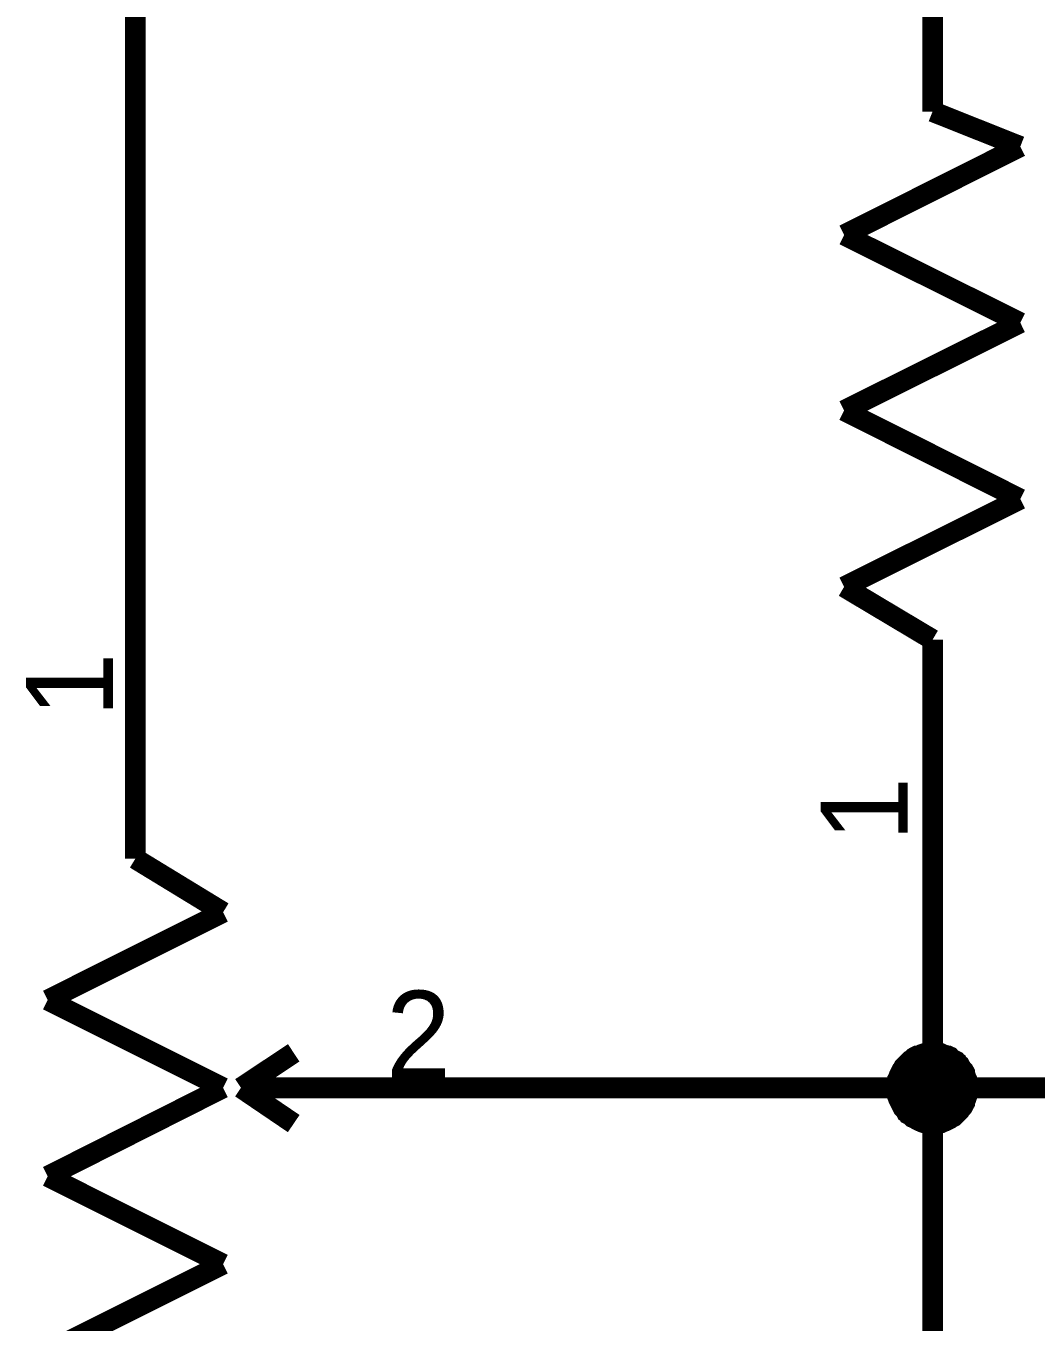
# Model space of a CAD drawing. Header units: millimetres. Extents: x 0 to 800, y 0 to 567.
# Drawn here: x 62.18 to 76.75, y 465.06 to 483.75 of the extents above; entities that cross this region are included whole.
import ezdxf

# ---------------------------------------------------------------- set-up
doc = ezdxf.new("R2010")
doc.units = ezdxf.units.MM
doc.layers.add('Sheet', color=255, linetype='Continuous')

msp = doc.modelspace()

# ---------------------------------------------------------------- linework, layer by layer
at = {"layer": 'Sheet'}
for points, const_width in [([(99.71, 511.151), (99.71, 511.039), (97.929, 511.039), (97.929, 468.437), (88.578, 468.437), (75.261, 468.437), (70.367, 468.437)], 0.3), ([(63.759, 489.816), (63.759, 488.819), (63.759, 476.814)], 0.3), ([(75.261, 482.514), (75.261, 487.599)], 0.3), ([(75.261, 482.514), (75.261, 483.276)], 0.3), ([(76.527, 482.01), (75.261, 482.514)], 0.3), ([(73.985, 480.734), (76.527, 482.01)], 0.3), ([(76.527, 479.468), (73.985, 480.734)], 0.3), ([(73.985, 478.202), (76.527, 479.468)], 0.3), ([(76.527, 476.926), (73.985, 478.202)], 0.3), ([(63.759, 471.74), (63.759, 476.814)], 0.3), ([(73.985, 475.66), (76.527, 476.926)], 0.3), ([(75.261, 474.899), (73.985, 475.66)], 0.3), ([(75.261, 474.899), (75.261, 469.814)], 0.3), ([(75.261, 474.899), (75.261, 474.137)], 0.3), ([(63.759, 471.74), (65.025, 470.968)], 0.3), ([(65.025, 470.968), (62.494, 469.702)], 0.3), ([(75.261, 469.814), (75.261, 468.437)], 0.3), ([(62.494, 469.702), (65.025, 468.437)], 0.3), ([(65.283, 468.437), (66.044, 468.941)], 0.3), ([(74.746, 468.437), (74.746, 468.459), (74.746, 468.493), (74.757, 468.515), (74.757, 468.537), (74.757, 468.56), (74.769, 468.582), (74.78, 468.616), (74.791, 468.638), (74.802, 468.661), (74.813, 468.683), (74.825, 468.694), (74.836, 468.717), (74.847, 468.739), (74.869, 468.761), (74.881, 468.773), (74.903, 468.795), (74.914, 468.806), (74.937, 468.829), (74.959, 468.84), (74.97, 468.851), (74.993, 468.873), (75.015, 468.885), (75.037, 468.896), (75.06, 468.896), (75.082, 468.907), (75.105, 468.918), (75.138, 468.929), (75.161, 468.929), (75.183, 468.929), (75.205, 468.941), (75.239, 468.941), (75.261, 468.941)], 0.3), ([(74.746, 468.437), (74.746, 468.459), (74.746, 468.493), (74.757, 468.515), (74.757, 468.537), (74.757, 468.56), (74.769, 468.582), (74.78, 468.616), (74.791, 468.638), (74.802, 468.661), (74.813, 468.683), (74.825, 468.694), (74.836, 468.717), (74.847, 468.739), (74.869, 468.761), (74.881, 468.773), (74.903, 468.795), (74.914, 468.806), (74.937, 468.829), (74.959, 468.84), (74.97, 468.851), (74.993, 468.873), (75.015, 468.885), (75.037, 468.896), (75.06, 468.896), (75.082, 468.907), (75.105, 468.918), (75.138, 468.929), (75.161, 468.929), (75.183, 468.929), (75.205, 468.941), (75.239, 468.941), (75.261, 468.941)], 0.3), ([(74.746, 468.437), (74.746, 468.459), (74.746, 468.493), (74.757, 468.515), (74.757, 468.537), (74.757, 468.56), (74.769, 468.582), (74.78, 468.616), (74.791, 468.638), (74.802, 468.661), (74.813, 468.683), (74.825, 468.694), (74.836, 468.717), (74.847, 468.739), (74.869, 468.761), (74.881, 468.773), (74.903, 468.795), (74.914, 468.806), (74.937, 468.829), (74.959, 468.84), (74.97, 468.851), (74.993, 468.873), (75.015, 468.885), (75.037, 468.896), (75.06, 468.896), (75.082, 468.907), (75.105, 468.918), (75.138, 468.929), (75.161, 468.929), (75.183, 468.929), (75.205, 468.941), (75.239, 468.941), (75.261, 468.941)], 0.3), ([(74.746, 468.437), (74.746, 468.459), (74.746, 468.493), (74.757, 468.515), (74.757, 468.537), (74.757, 468.56), (74.769, 468.582), (74.78, 468.616), (74.791, 468.638), (74.802, 468.661), (74.813, 468.683), (74.825, 468.694), (74.836, 468.717), (74.847, 468.739), (74.869, 468.761), (74.881, 468.773), (74.903, 468.795), (74.914, 468.806), (74.937, 468.829), (74.959, 468.84), (74.97, 468.851), (74.993, 468.873), (75.015, 468.885), (75.037, 468.896), (75.06, 468.896), (75.082, 468.907), (75.105, 468.918), (75.138, 468.929), (75.161, 468.929), (75.183, 468.929), (75.205, 468.941), (75.239, 468.941), (75.261, 468.941)], 0.3), ([(74.746, 468.437), (74.746, 468.459), (74.746, 468.493), (74.757, 468.515), (74.757, 468.537), (74.757, 468.56), (74.769, 468.582), (74.78, 468.616), (74.791, 468.638), (74.802, 468.661), (74.813, 468.683), (74.825, 468.694), (74.836, 468.717), (74.847, 468.739), (74.869, 468.761), (74.881, 468.773), (74.903, 468.795), (74.914, 468.806), (74.937, 468.829), (74.959, 468.84), (74.97, 468.851), (74.993, 468.873), (75.015, 468.885), (75.037, 468.896), (75.06, 468.896), (75.082, 468.907), (75.105, 468.918), (75.138, 468.929), (75.161, 468.929), (75.183, 468.929), (75.205, 468.941), (75.239, 468.941), (75.261, 468.941)], 0.3), ([(74.746, 468.437), (74.746, 468.459), (74.746, 468.493), (74.757, 468.515), (74.757, 468.537), (74.757, 468.56), (74.769, 468.582), (74.78, 468.616), (74.791, 468.638), (74.802, 468.661), (74.813, 468.683), (74.825, 468.694), (74.836, 468.717), (74.847, 468.739), (74.869, 468.761), (74.881, 468.773), (74.903, 468.795), (74.914, 468.806), (74.937, 468.829), (74.959, 468.84), (74.97, 468.851), (74.993, 468.873), (75.015, 468.885), (75.037, 468.896), (75.06, 468.896), (75.082, 468.907), (75.105, 468.918), (75.138, 468.929), (75.161, 468.929), (75.183, 468.929), (75.205, 468.941), (75.239, 468.941), (75.261, 468.941)], 0.3), ([(74.746, 468.437), (74.746, 468.459), (74.746, 468.493), (74.757, 468.515), (74.757, 468.537), (74.757, 468.56), (74.769, 468.582), (74.78, 468.616), (74.791, 468.638), (74.802, 468.661), (74.813, 468.683), (74.825, 468.694), (74.836, 468.717), (74.847, 468.739), (74.869, 468.761), (74.881, 468.773), (74.903, 468.795), (74.914, 468.806), (74.937, 468.829), (74.959, 468.84), (74.97, 468.851), (74.993, 468.873), (75.015, 468.885), (75.037, 468.896), (75.06, 468.896), (75.082, 468.907), (75.105, 468.918), (75.138, 468.929), (75.161, 468.929), (75.183, 468.929), (75.205, 468.941), (75.239, 468.941), (75.261, 468.941)], 0.0991), ([(74.746, 468.437), (74.746, 468.459), (74.746, 468.493), (74.757, 468.515), (74.757, 468.537), (74.757, 468.56), (74.769, 468.582), (74.78, 468.616), (74.791, 468.638), (74.802, 468.661), (74.813, 468.683), (74.825, 468.694), (74.836, 468.717), (74.847, 468.739), (74.869, 468.761), (74.881, 468.773), (74.903, 468.795), (74.914, 468.806), (74.937, 468.829), (74.959, 468.84), (74.97, 468.851), (74.993, 468.873), (75.015, 468.885), (75.037, 468.896), (75.06, 468.896), (75.082, 468.907), (75.105, 468.918), (75.138, 468.929), (75.161, 468.929), (75.183, 468.929), (75.205, 468.941), (75.239, 468.941), (75.261, 468.941)], 0.0991), ([(74.746, 468.437), (74.746, 468.459), (74.746, 468.493), (74.757, 468.515), (74.757, 468.537), (74.757, 468.56), (74.769, 468.582), (74.78, 468.616), (74.791, 468.638), (74.802, 468.661), (74.813, 468.683), (74.825, 468.694), (74.836, 468.717), (74.847, 468.739), (74.869, 468.761), (74.881, 468.773), (74.903, 468.795), (74.914, 468.806), (74.937, 468.829), (74.959, 468.84), (74.97, 468.851), (74.993, 468.873), (75.015, 468.885), (75.037, 468.896), (75.06, 468.896), (75.082, 468.907), (75.105, 468.918), (75.138, 468.929), (75.161, 468.929), (75.183, 468.929), (75.205, 468.941), (75.239, 468.941), (75.261, 468.941)], 0.0991), ([(74.746, 468.437), (74.746, 468.459), (74.746, 468.493), (74.757, 468.515), (74.757, 468.537), (74.757, 468.56), (74.769, 468.582), (74.78, 468.616), (74.791, 468.638), (74.802, 468.661), (74.813, 468.683), (74.825, 468.694), (74.836, 468.717), (74.847, 468.739), (74.869, 468.761), (74.881, 468.773), (74.903, 468.795), (74.914, 468.806), (74.937, 468.829), (74.959, 468.84), (74.97, 468.851), (74.993, 468.873), (75.015, 468.885), (75.037, 468.896), (75.06, 468.896), (75.082, 468.907), (75.105, 468.918), (75.138, 468.929), (75.161, 468.929), (75.183, 468.929), (75.205, 468.941), (75.239, 468.941), (75.261, 468.941)], 0.0991), ([(74.746, 468.437), (74.746, 468.459), (74.746, 468.493), (74.757, 468.515), (74.757, 468.537), (74.757, 468.56), (74.769, 468.582), (74.78, 468.616), (74.791, 468.638), (74.802, 468.661), (74.813, 468.683), (74.825, 468.694), (74.836, 468.717), (74.847, 468.739), (74.869, 468.761), (74.881, 468.773), (74.903, 468.795), (74.914, 468.806), (74.937, 468.829), (74.959, 468.84), (74.97, 468.851), (74.993, 468.873), (75.015, 468.885), (75.037, 468.896), (75.06, 468.896), (75.082, 468.907), (75.105, 468.918), (75.138, 468.929), (75.161, 468.929), (75.183, 468.929), (75.205, 468.941), (75.239, 468.941), (75.261, 468.941)], 0.0991), ([(74.746, 468.437), (74.746, 468.459), (74.746, 468.493), (74.757, 468.515), (74.757, 468.537), (74.757, 468.56), (74.769, 468.582), (74.78, 468.616), (74.791, 468.638), (74.802, 468.661), (74.813, 468.683), (74.825, 468.694), (74.836, 468.717), (74.847, 468.739), (74.869, 468.761), (74.881, 468.773), (74.903, 468.795), (74.914, 468.806), (74.937, 468.829), (74.959, 468.84), (74.97, 468.851), (74.993, 468.873), (75.015, 468.885), (75.037, 468.896), (75.06, 468.896), (75.082, 468.907), (75.105, 468.918), (75.138, 468.929), (75.161, 468.929), (75.183, 468.929), (75.205, 468.941), (75.239, 468.941), (75.261, 468.941)], 0.0991), ([(75.261, 468.941), (75.261, 468.941)], 0.3), ([(75.261, 468.941), (75.284, 468.941), (75.317, 468.941), (75.34, 468.929), (75.362, 468.929), (75.385, 468.929), (75.407, 468.918), (75.441, 468.907), (75.463, 468.896), (75.485, 468.896), (75.508, 468.885), (75.519, 468.873), (75.541, 468.851), (75.564, 468.84), (75.586, 468.829), (75.597, 468.806), (75.62, 468.795), (75.631, 468.773), (75.653, 468.761), (75.665, 468.739), (75.676, 468.717), (75.698, 468.694), (75.709, 468.683), (75.721, 468.661), (75.721, 468.638), (75.732, 468.616), (75.743, 468.582), (75.754, 468.56), (75.754, 468.537), (75.754, 468.515), (75.765, 468.493), (75.765, 468.459), (75.765, 468.437)], 0.3), ([(75.261, 468.941), (75.261, 468.941)], 0.3), ([(75.261, 468.941), (75.284, 468.941), (75.317, 468.941), (75.34, 468.929), (75.362, 468.929), (75.385, 468.929), (75.407, 468.918), (75.441, 468.907), (75.463, 468.896), (75.485, 468.896), (75.508, 468.885), (75.519, 468.873), (75.541, 468.851), (75.564, 468.84), (75.586, 468.829), (75.597, 468.806), (75.62, 468.795), (75.631, 468.773), (75.653, 468.761), (75.665, 468.739), (75.676, 468.717), (75.698, 468.694), (75.709, 468.683), (75.721, 468.661), (75.721, 468.638), (75.732, 468.616), (75.743, 468.582), (75.754, 468.56), (75.754, 468.537), (75.754, 468.515), (75.765, 468.493), (75.765, 468.459), (75.765, 468.437)], 0.3), ([(75.261, 468.941), (75.261, 468.941)], 0.3), ([(75.261, 468.941), (75.284, 468.941), (75.317, 468.941), (75.34, 468.929), (75.362, 468.929), (75.385, 468.929), (75.407, 468.918), (75.441, 468.907), (75.463, 468.896), (75.485, 468.896), (75.508, 468.885), (75.519, 468.873), (75.541, 468.851), (75.564, 468.84), (75.586, 468.829), (75.597, 468.806), (75.62, 468.795), (75.631, 468.773), (75.653, 468.761), (75.665, 468.739), (75.676, 468.717), (75.698, 468.694), (75.709, 468.683), (75.721, 468.661), (75.721, 468.638), (75.732, 468.616), (75.743, 468.582), (75.754, 468.56), (75.754, 468.537), (75.754, 468.515), (75.765, 468.493), (75.765, 468.459), (75.765, 468.437)], 0.3), ([(75.261, 468.941), (75.261, 468.941)], 0.3), ([(75.261, 468.941), (75.284, 468.941), (75.317, 468.941), (75.34, 468.929), (75.362, 468.929), (75.385, 468.929), (75.407, 468.918), (75.441, 468.907), (75.463, 468.896), (75.485, 468.896), (75.508, 468.885), (75.519, 468.873), (75.541, 468.851), (75.564, 468.84), (75.586, 468.829), (75.597, 468.806), (75.62, 468.795), (75.631, 468.773), (75.653, 468.761), (75.665, 468.739), (75.676, 468.717), (75.698, 468.694), (75.709, 468.683), (75.721, 468.661), (75.721, 468.638), (75.732, 468.616), (75.743, 468.582), (75.754, 468.56), (75.754, 468.537), (75.754, 468.515), (75.765, 468.493), (75.765, 468.459), (75.765, 468.437)], 0.3), ([(75.261, 468.941), (75.261, 468.941)], 0.3), ([(75.261, 468.941), (75.284, 468.941), (75.317, 468.941), (75.34, 468.929), (75.362, 468.929), (75.385, 468.929), (75.407, 468.918), (75.441, 468.907), (75.463, 468.896), (75.485, 468.896), (75.508, 468.885), (75.519, 468.873), (75.541, 468.851), (75.564, 468.84), (75.586, 468.829), (75.597, 468.806), (75.62, 468.795), (75.631, 468.773), (75.653, 468.761), (75.665, 468.739), (75.676, 468.717), (75.698, 468.694), (75.709, 468.683), (75.721, 468.661), (75.721, 468.638), (75.732, 468.616), (75.743, 468.582), (75.754, 468.56), (75.754, 468.537), (75.754, 468.515), (75.765, 468.493), (75.765, 468.459), (75.765, 468.437)], 0.3), ([(75.261, 468.941), (75.261, 468.941)], 0.3), ([(75.261, 468.941), (75.284, 468.941), (75.317, 468.941), (75.34, 468.929), (75.362, 468.929), (75.385, 468.929), (75.407, 468.918), (75.441, 468.907), (75.463, 468.896), (75.485, 468.896), (75.508, 468.885), (75.519, 468.873), (75.541, 468.851), (75.564, 468.84), (75.586, 468.829), (75.597, 468.806), (75.62, 468.795), (75.631, 468.773), (75.653, 468.761), (75.665, 468.739), (75.676, 468.717), (75.698, 468.694), (75.709, 468.683), (75.721, 468.661), (75.721, 468.638), (75.732, 468.616), (75.743, 468.582), (75.754, 468.56), (75.754, 468.537), (75.754, 468.515), (75.765, 468.493), (75.765, 468.459), (75.765, 468.437)], 0.3), ([(75.261, 468.941), (75.261, 468.941)], 0.0991), ([(75.261, 468.941), (75.284, 468.941), (75.317, 468.941), (75.34, 468.929), (75.362, 468.929), (75.385, 468.929), (75.407, 468.918), (75.441, 468.907), (75.463, 468.896), (75.485, 468.896), (75.508, 468.885), (75.519, 468.873), (75.541, 468.851), (75.564, 468.84), (75.586, 468.829), (75.597, 468.806), (75.62, 468.795), (75.631, 468.773), (75.653, 468.761), (75.665, 468.739), (75.676, 468.717), (75.698, 468.694), (75.709, 468.683), (75.721, 468.661), (75.721, 468.638), (75.732, 468.616), (75.743, 468.582), (75.754, 468.56), (75.754, 468.537), (75.754, 468.515), (75.765, 468.493), (75.765, 468.459), (75.765, 468.437)], 0.0991), ([(75.261, 468.941), (75.261, 468.941)], 0.0991), ([(75.261, 468.941), (75.284, 468.941), (75.317, 468.941), (75.34, 468.929), (75.362, 468.929), (75.385, 468.929), (75.407, 468.918), (75.441, 468.907), (75.463, 468.896), (75.485, 468.896), (75.508, 468.885), (75.519, 468.873), (75.541, 468.851), (75.564, 468.84), (75.586, 468.829), (75.597, 468.806), (75.62, 468.795), (75.631, 468.773), (75.653, 468.761), (75.665, 468.739), (75.676, 468.717), (75.698, 468.694), (75.709, 468.683), (75.721, 468.661), (75.721, 468.638), (75.732, 468.616), (75.743, 468.582), (75.754, 468.56), (75.754, 468.537), (75.754, 468.515), (75.765, 468.493), (75.765, 468.459), (75.765, 468.437)], 0.0991), ([(75.261, 468.941), (75.261, 468.941)], 0.0991), ([(75.261, 468.941), (75.284, 468.941), (75.317, 468.941), (75.34, 468.929), (75.362, 468.929), (75.385, 468.929), (75.407, 468.918), (75.441, 468.907), (75.463, 468.896), (75.485, 468.896), (75.508, 468.885), (75.519, 468.873), (75.541, 468.851), (75.564, 468.84), (75.586, 468.829), (75.597, 468.806), (75.62, 468.795), (75.631, 468.773), (75.653, 468.761), (75.665, 468.739), (75.676, 468.717), (75.698, 468.694), (75.709, 468.683), (75.721, 468.661), (75.721, 468.638), (75.732, 468.616), (75.743, 468.582), (75.754, 468.56), (75.754, 468.537), (75.754, 468.515), (75.765, 468.493), (75.765, 468.459), (75.765, 468.437)], 0.0991), ([(75.261, 468.941), (75.261, 468.941)], 0.0991), ([(75.261, 468.941), (75.284, 468.941), (75.317, 468.941), (75.34, 468.929), (75.362, 468.929), (75.385, 468.929), (75.407, 468.918), (75.441, 468.907), (75.463, 468.896), (75.485, 468.896), (75.508, 468.885), (75.519, 468.873), (75.541, 468.851), (75.564, 468.84), (75.586, 468.829), (75.597, 468.806), (75.62, 468.795), (75.631, 468.773), (75.653, 468.761), (75.665, 468.739), (75.676, 468.717), (75.698, 468.694), (75.709, 468.683), (75.721, 468.661), (75.721, 468.638), (75.732, 468.616), (75.743, 468.582), (75.754, 468.56), (75.754, 468.537), (75.754, 468.515), (75.765, 468.493), (75.765, 468.459), (75.765, 468.437)], 0.0991), ([(75.261, 468.941), (75.261, 468.941)], 0.0991), ([(75.261, 468.941), (75.284, 468.941), (75.317, 468.941), (75.34, 468.929), (75.362, 468.929), (75.385, 468.929), (75.407, 468.918), (75.441, 468.907), (75.463, 468.896), (75.485, 468.896), (75.508, 468.885), (75.519, 468.873), (75.541, 468.851), (75.564, 468.84), (75.586, 468.829), (75.597, 468.806), (75.62, 468.795), (75.631, 468.773), (75.653, 468.761), (75.665, 468.739), (75.676, 468.717), (75.698, 468.694), (75.709, 468.683), (75.721, 468.661), (75.721, 468.638), (75.732, 468.616), (75.743, 468.582), (75.754, 468.56), (75.754, 468.537), (75.754, 468.515), (75.765, 468.493), (75.765, 468.459), (75.765, 468.437)], 0.0991), ([(75.261, 468.941), (75.261, 468.941)], 0.0991), ([(75.261, 468.941), (75.284, 468.941), (75.317, 468.941), (75.34, 468.929), (75.362, 468.929), (75.385, 468.929), (75.407, 468.918), (75.441, 468.907), (75.463, 468.896), (75.485, 468.896), (75.508, 468.885), (75.519, 468.873), (75.541, 468.851), (75.564, 468.84), (75.586, 468.829), (75.597, 468.806), (75.62, 468.795), (75.631, 468.773), (75.653, 468.761), (75.665, 468.739), (75.676, 468.717), (75.698, 468.694), (75.709, 468.683), (75.721, 468.661), (75.721, 468.638), (75.732, 468.616), (75.743, 468.582), (75.754, 468.56), (75.754, 468.537), (75.754, 468.515), (75.765, 468.493), (75.765, 468.459), (75.765, 468.437)], 0.0991), ([(65.025, 468.437), (62.494, 467.16)], 0.3), ([(65.283, 468.437), (66.044, 467.921)], 0.3), ([(65.283, 468.437), (70.367, 468.437)], 0.3), ([(75.261, 467.921), (75.239, 467.921), (75.205, 467.921), (75.183, 467.933), (75.161, 467.933), (75.138, 467.933), (75.105, 467.944), (75.082, 467.955), (75.06, 467.966), (75.037, 467.977), (75.015, 467.989), (74.993, 468), (74.97, 468.011), (74.959, 468.022), (74.937, 468.045), (74.914, 468.056), (74.903, 468.078), (74.881, 468.089), (74.869, 468.112), (74.847, 468.134), (74.836, 468.145), (74.825, 468.168), (74.813, 468.19), (74.802, 468.213), (74.791, 468.235), (74.78, 468.257), (74.769, 468.28), (74.757, 468.313), (74.757, 468.336), (74.757, 468.358), (74.746, 468.381), (74.746, 468.414), (74.746, 468.437)], 0.3), ([(74.746, 468.437), (74.746, 468.437)], 0.3), ([(75.261, 467.921), (75.239, 467.921), (75.205, 467.921), (75.183, 467.933), (75.161, 467.933), (75.138, 467.933), (75.105, 467.944), (75.082, 467.955), (75.06, 467.966), (75.037, 467.977), (75.015, 467.989), (74.993, 468), (74.97, 468.011), (74.959, 468.022), (74.937, 468.045), (74.914, 468.056), (74.903, 468.078), (74.881, 468.089), (74.869, 468.112), (74.847, 468.134), (74.836, 468.145), (74.825, 468.168), (74.813, 468.19), (74.802, 468.213), (74.791, 468.235), (74.78, 468.257), (74.769, 468.28), (74.757, 468.313), (74.757, 468.336), (74.757, 468.358), (74.746, 468.381), (74.746, 468.414), (74.746, 468.437)], 0.3), ([(74.746, 468.437), (74.746, 468.437)], 0.3), ([(75.261, 467.921), (75.239, 467.921), (75.205, 467.921), (75.183, 467.933), (75.161, 467.933), (75.138, 467.933), (75.105, 467.944), (75.082, 467.955), (75.06, 467.966), (75.037, 467.977), (75.015, 467.989), (74.993, 468), (74.97, 468.011), (74.959, 468.022), (74.937, 468.045), (74.914, 468.056), (74.903, 468.078), (74.881, 468.089), (74.869, 468.112), (74.847, 468.134), (74.836, 468.145), (74.825, 468.168), (74.813, 468.19), (74.802, 468.213), (74.791, 468.235), (74.78, 468.257), (74.769, 468.28), (74.757, 468.313), (74.757, 468.336), (74.757, 468.358), (74.746, 468.381), (74.746, 468.414), (74.746, 468.437)], 0.3), ([(74.746, 468.437), (74.746, 468.437)], 0.3), ([(75.261, 467.921), (75.239, 467.921), (75.205, 467.921), (75.183, 467.933), (75.161, 467.933), (75.138, 467.933), (75.105, 467.944), (75.082, 467.955), (75.06, 467.966), (75.037, 467.977), (75.015, 467.989), (74.993, 468), (74.97, 468.011), (74.959, 468.022), (74.937, 468.045), (74.914, 468.056), (74.903, 468.078), (74.881, 468.089), (74.869, 468.112), (74.847, 468.134), (74.836, 468.145), (74.825, 468.168), (74.813, 468.19), (74.802, 468.213), (74.791, 468.235), (74.78, 468.257), (74.769, 468.28), (74.757, 468.313), (74.757, 468.336), (74.757, 468.358), (74.746, 468.381), (74.746, 468.414), (74.746, 468.437)], 0.3), ([(74.746, 468.437), (74.746, 468.437)], 0.3), ([(75.261, 467.921), (75.239, 467.921), (75.205, 467.921), (75.183, 467.933), (75.161, 467.933), (75.138, 467.933), (75.105, 467.944), (75.082, 467.955), (75.06, 467.966), (75.037, 467.977), (75.015, 467.989), (74.993, 468), (74.97, 468.011), (74.959, 468.022), (74.937, 468.045), (74.914, 468.056), (74.903, 468.078), (74.881, 468.089), (74.869, 468.112), (74.847, 468.134), (74.836, 468.145), (74.825, 468.168), (74.813, 468.19), (74.802, 468.213), (74.791, 468.235), (74.78, 468.257), (74.769, 468.28), (74.757, 468.313), (74.757, 468.336), (74.757, 468.358), (74.746, 468.381), (74.746, 468.414), (74.746, 468.437)], 0.3), ([(74.746, 468.437), (74.746, 468.437)], 0.3), ([(75.261, 467.921), (75.239, 467.921), (75.205, 467.921), (75.183, 467.933), (75.161, 467.933), (75.138, 467.933), (75.105, 467.944), (75.082, 467.955), (75.06, 467.966), (75.037, 467.977), (75.015, 467.989), (74.993, 468), (74.97, 468.011), (74.959, 468.022), (74.937, 468.045), (74.914, 468.056), (74.903, 468.078), (74.881, 468.089), (74.869, 468.112), (74.847, 468.134), (74.836, 468.145), (74.825, 468.168), (74.813, 468.19), (74.802, 468.213), (74.791, 468.235), (74.78, 468.257), (74.769, 468.28), (74.757, 468.313), (74.757, 468.336), (74.757, 468.358), (74.746, 468.381), (74.746, 468.414), (74.746, 468.437)], 0.3), ([(74.746, 468.437), (74.746, 468.437)], 0.3), ([(75.765, 468.437), (75.765, 468.414), (75.765, 468.381), (75.754, 468.358), (75.754, 468.336), (75.754, 468.313), (75.743, 468.28), (75.732, 468.257), (75.721, 468.235), (75.721, 468.213), (75.709, 468.19), (75.698, 468.168), (75.676, 468.145), (75.665, 468.134), (75.653, 468.112), (75.631, 468.089), (75.62, 468.078), (75.597, 468.056), (75.586, 468.045), (75.564, 468.022), (75.541, 468.011), (75.519, 468), (75.508, 467.989), (75.485, 467.977), (75.463, 467.966), (75.441, 467.955), (75.407, 467.944), (75.385, 467.933), (75.362, 467.933), (75.34, 467.933), (75.317, 467.921), (75.284, 467.921), (75.261, 467.921)], 0.3), ([(75.261, 468.437), (75.261, 466.6)], 0.3), ([(75.765, 468.437), (75.765, 468.414), (75.765, 468.381), (75.754, 468.358), (75.754, 468.336), (75.754, 468.313), (75.743, 468.28), (75.732, 468.257), (75.721, 468.235), (75.721, 468.213), (75.709, 468.19), (75.698, 468.168), (75.676, 468.145), (75.665, 468.134), (75.653, 468.112), (75.631, 468.089), (75.62, 468.078), (75.597, 468.056), (75.586, 468.045), (75.564, 468.022), (75.541, 468.011), (75.519, 468), (75.508, 467.989), (75.485, 467.977), (75.463, 467.966), (75.441, 467.955), (75.407, 467.944), (75.385, 467.933), (75.362, 467.933), (75.34, 467.933), (75.317, 467.921), (75.284, 467.921), (75.261, 467.921)], 0.3), ([(75.765, 468.437), (75.765, 468.414), (75.765, 468.381), (75.754, 468.358), (75.754, 468.336), (75.754, 468.313), (75.743, 468.28), (75.732, 468.257), (75.721, 468.235), (75.721, 468.213), (75.709, 468.19), (75.698, 468.168), (75.676, 468.145), (75.665, 468.134), (75.653, 468.112), (75.631, 468.089), (75.62, 468.078), (75.597, 468.056), (75.586, 468.045), (75.564, 468.022), (75.541, 468.011), (75.519, 468), (75.508, 467.989), (75.485, 467.977), (75.463, 467.966), (75.441, 467.955), (75.407, 467.944), (75.385, 467.933), (75.362, 467.933), (75.34, 467.933), (75.317, 467.921), (75.284, 467.921), (75.261, 467.921)], 0.3), ([(75.765, 468.437), (75.765, 468.414), (75.765, 468.381), (75.754, 468.358), (75.754, 468.336), (75.754, 468.313), (75.743, 468.28), (75.732, 468.257), (75.721, 468.235), (75.721, 468.213), (75.709, 468.19), (75.698, 468.168), (75.676, 468.145), (75.665, 468.134), (75.653, 468.112), (75.631, 468.089), (75.62, 468.078), (75.597, 468.056), (75.586, 468.045), (75.564, 468.022), (75.541, 468.011), (75.519, 468), (75.508, 467.989), (75.485, 467.977), (75.463, 467.966), (75.441, 467.955), (75.407, 467.944), (75.385, 467.933), (75.362, 467.933), (75.34, 467.933), (75.317, 467.921), (75.284, 467.921), (75.261, 467.921)], 0.3), ([(75.765, 468.437), (75.765, 468.414), (75.765, 468.381), (75.754, 468.358), (75.754, 468.336), (75.754, 468.313), (75.743, 468.28), (75.732, 468.257), (75.721, 468.235), (75.721, 468.213), (75.709, 468.19), (75.698, 468.168), (75.676, 468.145), (75.665, 468.134), (75.653, 468.112), (75.631, 468.089), (75.62, 468.078), (75.597, 468.056), (75.586, 468.045), (75.564, 468.022), (75.541, 468.011), (75.519, 468), (75.508, 467.989), (75.485, 467.977), (75.463, 467.966), (75.441, 467.955), (75.407, 467.944), (75.385, 467.933), (75.362, 467.933), (75.34, 467.933), (75.317, 467.921), (75.284, 467.921), (75.261, 467.921)], 0.3), ([(75.765, 468.437), (75.765, 468.414), (75.765, 468.381), (75.754, 468.358), (75.754, 468.336), (75.754, 468.313), (75.743, 468.28), (75.732, 468.257), (75.721, 468.235), (75.721, 468.213), (75.709, 468.19), (75.698, 468.168), (75.676, 468.145), (75.665, 468.134), (75.653, 468.112), (75.631, 468.089), (75.62, 468.078), (75.597, 468.056), (75.586, 468.045), (75.564, 468.022), (75.541, 468.011), (75.519, 468), (75.508, 467.989), (75.485, 467.977), (75.463, 467.966), (75.441, 467.955), (75.407, 467.944), (75.385, 467.933), (75.362, 467.933), (75.34, 467.933), (75.317, 467.921), (75.284, 467.921), (75.261, 467.921)], 0.3), ([(75.765, 468.437), (75.765, 468.437), (75.765, 468.437), (75.765, 468.437), (75.765, 468.437), (75.765, 468.437), (75.765, 468.437), (75.765, 468.437), (75.765, 468.437), (75.765, 468.437), (75.765, 468.437), (75.765, 468.437), (75.765, 468.437), (75.765, 468.437), (75.765, 468.437), (75.765, 468.437), (75.765, 468.437), (75.765, 468.437), (75.765, 468.437), (75.765, 468.437), (75.765, 468.437), (75.765, 468.437), (75.765, 468.437), (75.765, 468.437), (75.765, 468.437), (75.765, 468.437), (75.765, 468.437), (75.765, 468.437), (75.765, 468.437), (75.765, 468.437), (75.765, 468.437), (75.765, 468.437), (75.765, 468.437)], 0.3), ([(75.765, 468.437), (75.765, 468.437)], 0.3), ([(75.765, 468.437), (75.765, 468.437), (75.765, 468.437), (75.765, 468.437), (75.765, 468.437), (75.765, 468.437), (75.765, 468.437), (75.765, 468.437), (75.765, 468.437), (75.765, 468.437), (75.765, 468.437), (75.765, 468.437), (75.765, 468.437), (75.765, 468.437), (75.765, 468.437), (75.765, 468.437), (75.765, 468.437), (75.765, 468.437), (75.765, 468.437), (75.765, 468.437), (75.765, 468.437), (75.765, 468.437), (75.765, 468.437), (75.765, 468.437), (75.765, 468.437), (75.765, 468.437), (75.765, 468.437), (75.765, 468.437), (75.765, 468.437), (75.765, 468.437), (75.765, 468.437), (75.765, 468.437), (75.765, 468.437)], 0.3), ([(75.765, 468.437), (75.765, 468.437)], 0.3), ([(75.765, 468.437), (75.765, 468.437), (75.765, 468.437), (75.765, 468.437), (75.765, 468.437), (75.765, 468.437), (75.765, 468.437), (75.765, 468.437), (75.765, 468.437), (75.765, 468.437), (75.765, 468.437), (75.765, 468.437), (75.765, 468.437), (75.765, 468.437), (75.765, 468.437), (75.765, 468.437), (75.765, 468.437), (75.765, 468.437), (75.765, 468.437), (75.765, 468.437), (75.765, 468.437), (75.765, 468.437), (75.765, 468.437), (75.765, 468.437), (75.765, 468.437), (75.765, 468.437), (75.765, 468.437), (75.765, 468.437), (75.765, 468.437), (75.765, 468.437), (75.765, 468.437), (75.765, 468.437), (75.765, 468.437)], 0.3), ([(75.765, 468.437), (75.765, 468.437)], 0.3), ([(75.765, 468.437), (75.765, 468.437), (75.765, 468.437), (75.765, 468.437), (75.765, 468.437), (75.765, 468.437), (75.765, 468.437), (75.765, 468.437), (75.765, 468.437), (75.765, 468.437), (75.765, 468.437), (75.765, 468.437), (75.765, 468.437), (75.765, 468.437), (75.765, 468.437), (75.765, 468.437), (75.765, 468.437), (75.765, 468.437), (75.765, 468.437), (75.765, 468.437), (75.765, 468.437), (75.765, 468.437), (75.765, 468.437), (75.765, 468.437), (75.765, 468.437), (75.765, 468.437), (75.765, 468.437), (75.765, 468.437), (75.765, 468.437), (75.765, 468.437), (75.765, 468.437), (75.765, 468.437), (75.765, 468.437)], 0.3), ([(75.765, 468.437), (75.765, 468.437)], 0.3), ([(75.765, 468.437), (75.765, 468.437), (75.765, 468.437), (75.765, 468.437), (75.765, 468.437), (75.765, 468.437), (75.765, 468.437), (75.765, 468.437), (75.765, 468.437), (75.765, 468.437), (75.765, 468.437), (75.765, 468.437), (75.765, 468.437), (75.765, 468.437), (75.765, 468.437), (75.765, 468.437), (75.765, 468.437), (75.765, 468.437), (75.765, 468.437), (75.765, 468.437), (75.765, 468.437), (75.765, 468.437), (75.765, 468.437), (75.765, 468.437), (75.765, 468.437), (75.765, 468.437), (75.765, 468.437), (75.765, 468.437), (75.765, 468.437), (75.765, 468.437), (75.765, 468.437), (75.765, 468.437), (75.765, 468.437)], 0.3), ([(75.765, 468.437), (75.765, 468.437)], 0.3), ([(75.765, 468.437), (75.765, 468.437), (75.765, 468.437), (75.765, 468.437), (75.765, 468.437), (75.765, 468.437), (75.765, 468.437), (75.765, 468.437), (75.765, 468.437), (75.765, 468.437), (75.765, 468.437), (75.765, 468.437), (75.765, 468.437), (75.765, 468.437), (75.765, 468.437), (75.765, 468.437), (75.765, 468.437), (75.765, 468.437), (75.765, 468.437), (75.765, 468.437), (75.765, 468.437), (75.765, 468.437), (75.765, 468.437), (75.765, 468.437), (75.765, 468.437), (75.765, 468.437), (75.765, 468.437), (75.765, 468.437), (75.765, 468.437), (75.765, 468.437), (75.765, 468.437), (75.765, 468.437), (75.765, 468.437)], 0.3), ([(75.765, 468.437), (75.765, 468.437)], 0.3), ([(75.261, 467.921), (75.239, 467.921), (75.205, 467.921), (75.183, 467.933), (75.161, 467.933), (75.138, 467.933), (75.105, 467.944), (75.082, 467.955), (75.06, 467.966), (75.037, 467.977), (75.015, 467.989), (74.993, 468), (74.97, 468.011), (74.959, 468.022), (74.937, 468.045), (74.914, 468.056), (74.903, 468.078), (74.881, 468.089), (74.869, 468.112), (74.847, 468.134), (74.836, 468.145), (74.825, 468.168), (74.813, 468.19), (74.802, 468.213), (74.791, 468.235), (74.78, 468.257), (74.769, 468.28), (74.757, 468.313), (74.757, 468.336), (74.757, 468.358), (74.746, 468.381), (74.746, 468.414), (74.746, 468.437)], 0.0991), ([(74.746, 468.437), (74.746, 468.437)], 0.0991), ([(75.261, 467.921), (75.239, 467.921), (75.205, 467.921), (75.183, 467.933), (75.161, 467.933), (75.138, 467.933), (75.105, 467.944), (75.082, 467.955), (75.06, 467.966), (75.037, 467.977), (75.015, 467.989), (74.993, 468), (74.97, 468.011), (74.959, 468.022), (74.937, 468.045), (74.914, 468.056), (74.903, 468.078), (74.881, 468.089), (74.869, 468.112), (74.847, 468.134), (74.836, 468.145), (74.825, 468.168), (74.813, 468.19), (74.802, 468.213), (74.791, 468.235), (74.78, 468.257), (74.769, 468.28), (74.757, 468.313), (74.757, 468.336), (74.757, 468.358), (74.746, 468.381), (74.746, 468.414), (74.746, 468.437)], 0.0991), ([(74.746, 468.437), (74.746, 468.437)], 0.0991), ([(75.261, 467.921), (75.239, 467.921), (75.205, 467.921), (75.183, 467.933), (75.161, 467.933), (75.138, 467.933), (75.105, 467.944), (75.082, 467.955), (75.06, 467.966), (75.037, 467.977), (75.015, 467.989), (74.993, 468), (74.97, 468.011), (74.959, 468.022), (74.937, 468.045), (74.914, 468.056), (74.903, 468.078), (74.881, 468.089), (74.869, 468.112), (74.847, 468.134), (74.836, 468.145), (74.825, 468.168), (74.813, 468.19), (74.802, 468.213), (74.791, 468.235), (74.78, 468.257), (74.769, 468.28), (74.757, 468.313), (74.757, 468.336), (74.757, 468.358), (74.746, 468.381), (74.746, 468.414), (74.746, 468.437)], 0.0991), ([(74.746, 468.437), (74.746, 468.437)], 0.0991), ([(75.261, 467.921), (75.239, 467.921), (75.205, 467.921), (75.183, 467.933), (75.161, 467.933), (75.138, 467.933), (75.105, 467.944), (75.082, 467.955), (75.06, 467.966), (75.037, 467.977), (75.015, 467.989), (74.993, 468), (74.97, 468.011), (74.959, 468.022), (74.937, 468.045), (74.914, 468.056), (74.903, 468.078), (74.881, 468.089), (74.869, 468.112), (74.847, 468.134), (74.836, 468.145), (74.825, 468.168), (74.813, 468.19), (74.802, 468.213), (74.791, 468.235), (74.78, 468.257), (74.769, 468.28), (74.757, 468.313), (74.757, 468.336), (74.757, 468.358), (74.746, 468.381), (74.746, 468.414), (74.746, 468.437)], 0.0991), ([(74.746, 468.437), (74.746, 468.437)], 0.0991), ([(75.261, 467.921), (75.239, 467.921), (75.205, 467.921), (75.183, 467.933), (75.161, 467.933), (75.138, 467.933), (75.105, 467.944), (75.082, 467.955), (75.06, 467.966), (75.037, 467.977), (75.015, 467.989), (74.993, 468), (74.97, 468.011), (74.959, 468.022), (74.937, 468.045), (74.914, 468.056), (74.903, 468.078), (74.881, 468.089), (74.869, 468.112), (74.847, 468.134), (74.836, 468.145), (74.825, 468.168), (74.813, 468.19), (74.802, 468.213), (74.791, 468.235), (74.78, 468.257), (74.769, 468.28), (74.757, 468.313), (74.757, 468.336), (74.757, 468.358), (74.746, 468.381), (74.746, 468.414), (74.746, 468.437)], 0.0991), ([(74.746, 468.437), (74.746, 468.437)], 0.0991), ([(75.261, 467.921), (75.239, 467.921), (75.205, 467.921), (75.183, 467.933), (75.161, 467.933), (75.138, 467.933), (75.105, 467.944), (75.082, 467.955), (75.06, 467.966), (75.037, 467.977), (75.015, 467.989), (74.993, 468), (74.97, 468.011), (74.959, 468.022), (74.937, 468.045), (74.914, 468.056), (74.903, 468.078), (74.881, 468.089), (74.869, 468.112), (74.847, 468.134), (74.836, 468.145), (74.825, 468.168), (74.813, 468.19), (74.802, 468.213), (74.791, 468.235), (74.78, 468.257), (74.769, 468.28), (74.757, 468.313), (74.757, 468.336), (74.757, 468.358), (74.746, 468.381), (74.746, 468.414), (74.746, 468.437)], 0.0991), ([(74.746, 468.437), (74.746, 468.437)], 0.0991), ([(75.765, 468.437), (75.765, 468.414), (75.765, 468.381), (75.754, 468.358), (75.754, 468.336), (75.754, 468.313), (75.743, 468.28), (75.732, 468.257), (75.721, 468.235), (75.721, 468.213), (75.709, 468.19), (75.698, 468.168), (75.676, 468.145), (75.665, 468.134), (75.653, 468.112), (75.631, 468.089), (75.62, 468.078), (75.597, 468.056), (75.586, 468.045), (75.564, 468.022), (75.541, 468.011), (75.519, 468), (75.508, 467.989), (75.485, 467.977), (75.463, 467.966), (75.441, 467.955), (75.407, 467.944), (75.385, 467.933), (75.362, 467.933), (75.34, 467.933), (75.317, 467.921), (75.284, 467.921), (75.261, 467.921)], 0.0991), ([(75.765, 468.437), (75.765, 468.414), (75.765, 468.381), (75.754, 468.358), (75.754, 468.336), (75.754, 468.313), (75.743, 468.28), (75.732, 468.257), (75.721, 468.235), (75.721, 468.213), (75.709, 468.19), (75.698, 468.168), (75.676, 468.145), (75.665, 468.134), (75.653, 468.112), (75.631, 468.089), (75.62, 468.078), (75.597, 468.056), (75.586, 468.045), (75.564, 468.022), (75.541, 468.011), (75.519, 468), (75.508, 467.989), (75.485, 467.977), (75.463, 467.966), (75.441, 467.955), (75.407, 467.944), (75.385, 467.933), (75.362, 467.933), (75.34, 467.933), (75.317, 467.921), (75.284, 467.921), (75.261, 467.921)], 0.0991), ([(75.765, 468.437), (75.765, 468.414), (75.765, 468.381), (75.754, 468.358), (75.754, 468.336), (75.754, 468.313), (75.743, 468.28), (75.732, 468.257), (75.721, 468.235), (75.721, 468.213), (75.709, 468.19), (75.698, 468.168), (75.676, 468.145), (75.665, 468.134), (75.653, 468.112), (75.631, 468.089), (75.62, 468.078), (75.597, 468.056), (75.586, 468.045), (75.564, 468.022), (75.541, 468.011), (75.519, 468), (75.508, 467.989), (75.485, 467.977), (75.463, 467.966), (75.441, 467.955), (75.407, 467.944), (75.385, 467.933), (75.362, 467.933), (75.34, 467.933), (75.317, 467.921), (75.284, 467.921), (75.261, 467.921)], 0.0991), ([(75.765, 468.437), (75.765, 468.414), (75.765, 468.381), (75.754, 468.358), (75.754, 468.336), (75.754, 468.313), (75.743, 468.28), (75.732, 468.257), (75.721, 468.235), (75.721, 468.213), (75.709, 468.19), (75.698, 468.168), (75.676, 468.145), (75.665, 468.134), (75.653, 468.112), (75.631, 468.089), (75.62, 468.078), (75.597, 468.056), (75.586, 468.045), (75.564, 468.022), (75.541, 468.011), (75.519, 468), (75.508, 467.989), (75.485, 467.977), (75.463, 467.966), (75.441, 467.955), (75.407, 467.944), (75.385, 467.933), (75.362, 467.933), (75.34, 467.933), (75.317, 467.921), (75.284, 467.921), (75.261, 467.921)], 0.0991), ([(75.765, 468.437), (75.765, 468.414), (75.765, 468.381), (75.754, 468.358), (75.754, 468.336), (75.754, 468.313), (75.743, 468.28), (75.732, 468.257), (75.721, 468.235), (75.721, 468.213), (75.709, 468.19), (75.698, 468.168), (75.676, 468.145), (75.665, 468.134), (75.653, 468.112), (75.631, 468.089), (75.62, 468.078), (75.597, 468.056), (75.586, 468.045), (75.564, 468.022), (75.541, 468.011), (75.519, 468), (75.508, 467.989), (75.485, 467.977), (75.463, 467.966), (75.441, 467.955), (75.407, 467.944), (75.385, 467.933), (75.362, 467.933), (75.34, 467.933), (75.317, 467.921), (75.284, 467.921), (75.261, 467.921)], 0.0991), ([(75.765, 468.437), (75.765, 468.414), (75.765, 468.381), (75.754, 468.358), (75.754, 468.336), (75.754, 468.313), (75.743, 468.28), (75.732, 468.257), (75.721, 468.235), (75.721, 468.213), (75.709, 468.19), (75.698, 468.168), (75.676, 468.145), (75.665, 468.134), (75.653, 468.112), (75.631, 468.089), (75.62, 468.078), (75.597, 468.056), (75.586, 468.045), (75.564, 468.022), (75.541, 468.011), (75.519, 468), (75.508, 467.989), (75.485, 467.977), (75.463, 467.966), (75.441, 467.955), (75.407, 467.944), (75.385, 467.933), (75.362, 467.933), (75.34, 467.933), (75.317, 467.921), (75.284, 467.921), (75.261, 467.921)], 0.0991), ([(75.765, 468.437), (75.765, 468.437), (75.765, 468.437), (75.765, 468.437), (75.765, 468.437), (75.765, 468.437), (75.765, 468.437), (75.765, 468.437), (75.765, 468.437), (75.765, 468.437), (75.765, 468.437), (75.765, 468.437), (75.765, 468.437), (75.765, 468.437), (75.765, 468.437), (75.765, 468.437), (75.765, 468.437), (75.765, 468.437), (75.765, 468.437), (75.765, 468.437), (75.765, 468.437), (75.765, 468.437), (75.765, 468.437), (75.765, 468.437), (75.765, 468.437), (75.765, 468.437), (75.765, 468.437), (75.765, 468.437), (75.765, 468.437), (75.765, 468.437), (75.765, 468.437), (75.765, 468.437), (75.765, 468.437)], 0.0991), ([(75.765, 468.437), (75.765, 468.437)], 0.0991), ([(75.765, 468.437), (75.765, 468.437), (75.765, 468.437), (75.765, 468.437), (75.765, 468.437), (75.765, 468.437), (75.765, 468.437), (75.765, 468.437), (75.765, 468.437), (75.765, 468.437), (75.765, 468.437), (75.765, 468.437), (75.765, 468.437), (75.765, 468.437), (75.765, 468.437), (75.765, 468.437), (75.765, 468.437), (75.765, 468.437), (75.765, 468.437), (75.765, 468.437), (75.765, 468.437), (75.765, 468.437), (75.765, 468.437), (75.765, 468.437), (75.765, 468.437), (75.765, 468.437), (75.765, 468.437), (75.765, 468.437), (75.765, 468.437), (75.765, 468.437), (75.765, 468.437), (75.765, 468.437), (75.765, 468.437)], 0.0991), ([(75.765, 468.437), (75.765, 468.437)], 0.0991), ([(75.765, 468.437), (75.765, 468.437), (75.765, 468.437), (75.765, 468.437), (75.765, 468.437), (75.765, 468.437), (75.765, 468.437), (75.765, 468.437), (75.765, 468.437), (75.765, 468.437), (75.765, 468.437), (75.765, 468.437), (75.765, 468.437), (75.765, 468.437), (75.765, 468.437), (75.765, 468.437), (75.765, 468.437), (75.765, 468.437), (75.765, 468.437), (75.765, 468.437), (75.765, 468.437), (75.765, 468.437), (75.765, 468.437), (75.765, 468.437), (75.765, 468.437), (75.765, 468.437), (75.765, 468.437), (75.765, 468.437), (75.765, 468.437), (75.765, 468.437), (75.765, 468.437), (75.765, 468.437), (75.765, 468.437)], 0.0991), ([(75.765, 468.437), (75.765, 468.437)], 0.0991), ([(75.765, 468.437), (75.765, 468.437), (75.765, 468.437), (75.765, 468.437), (75.765, 468.437), (75.765, 468.437), (75.765, 468.437), (75.765, 468.437), (75.765, 468.437), (75.765, 468.437), (75.765, 468.437), (75.765, 468.437), (75.765, 468.437), (75.765, 468.437), (75.765, 468.437), (75.765, 468.437), (75.765, 468.437), (75.765, 468.437), (75.765, 468.437), (75.765, 468.437), (75.765, 468.437), (75.765, 468.437), (75.765, 468.437), (75.765, 468.437), (75.765, 468.437), (75.765, 468.437), (75.765, 468.437), (75.765, 468.437), (75.765, 468.437), (75.765, 468.437), (75.765, 468.437), (75.765, 468.437), (75.765, 468.437)], 0.0991), ([(75.765, 468.437), (75.765, 468.437)], 0.0991), ([(75.765, 468.437), (75.765, 468.437), (75.765, 468.437), (75.765, 468.437), (75.765, 468.437), (75.765, 468.437), (75.765, 468.437), (75.765, 468.437), (75.765, 468.437), (75.765, 468.437), (75.765, 468.437), (75.765, 468.437), (75.765, 468.437), (75.765, 468.437), (75.765, 468.437), (75.765, 468.437), (75.765, 468.437), (75.765, 468.437), (75.765, 468.437), (75.765, 468.437), (75.765, 468.437), (75.765, 468.437), (75.765, 468.437), (75.765, 468.437), (75.765, 468.437), (75.765, 468.437), (75.765, 468.437), (75.765, 468.437), (75.765, 468.437), (75.765, 468.437), (75.765, 468.437), (75.765, 468.437), (75.765, 468.437)], 0.0991), ([(75.765, 468.437), (75.765, 468.437)], 0.0991), ([(75.765, 468.437), (75.765, 468.437), (75.765, 468.437), (75.765, 468.437), (75.765, 468.437), (75.765, 468.437), (75.765, 468.437), (75.765, 468.437), (75.765, 468.437), (75.765, 468.437), (75.765, 468.437), (75.765, 468.437), (75.765, 468.437), (75.765, 468.437), (75.765, 468.437), (75.765, 468.437), (75.765, 468.437), (75.765, 468.437), (75.765, 468.437), (75.765, 468.437), (75.765, 468.437), (75.765, 468.437), (75.765, 468.437), (75.765, 468.437), (75.765, 468.437), (75.765, 468.437), (75.765, 468.437), (75.765, 468.437), (75.765, 468.437), (75.765, 468.437), (75.765, 468.437), (75.765, 468.437), (75.765, 468.437)], 0.0991), ([(75.765, 468.437), (75.765, 468.437)], 0.0991), ([(62.494, 467.16), (65.025, 465.894)], 0.3), ([(75.261, 461.515), (75.261, 466.6)], 0.3), ([(65.025, 465.894), (62.494, 464.629)], 0.3)]:
    msp.add_lwpolyline(points, dxfattribs=dict(at, const_width=const_width))
at = {"layer": 'Sheet', "const_width": 0.508}
msp.add_lwpolyline([(75, 468.442, 1), (75.508, 468.442, 1)], format="xyb", close=True, dxfattribs=at)

# ---------------------------------------------------------------- texts
at = {"layer": 'Sheet'}
for p in [(63.435, 473.779), (74.903, 471.987)]:
    msp.add_text('1', height=1.254, rotation=90, dxfattribs=at).set_placement(p)
msp.add_text('2', height=1.254, dxfattribs=at).set_placement((67.377, 468.582))

doc.saveas('drawing.dxf')
